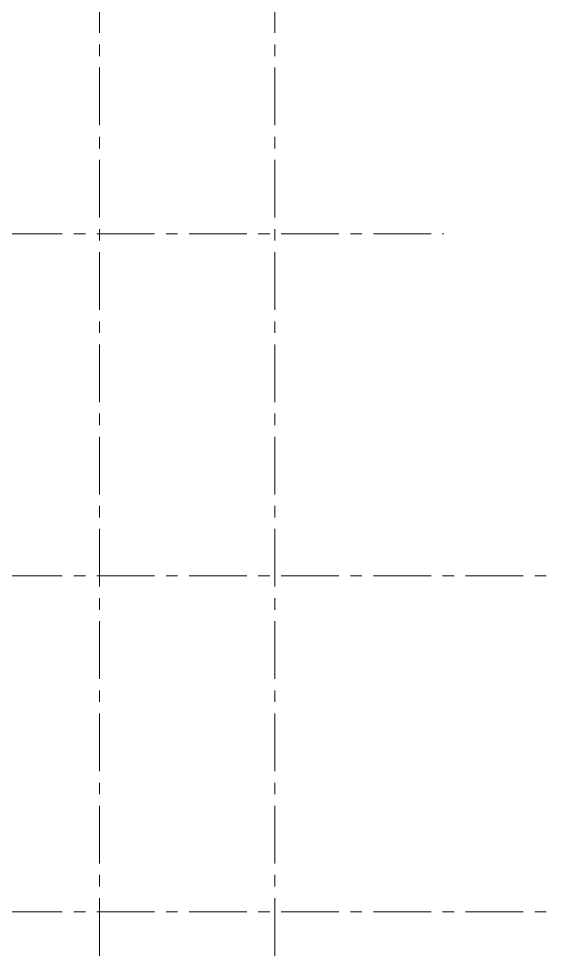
# Model space of a CAD drawing. Header units: millimetres. Extents: x 0 to 1313252738, y -131 to 560100888.
# Drawn here: x 1312579428 to 1312588165, y 560040454 to 560055938 of the extents above; entities that cross this region are included whole.
import ezdxf

# ---------------------------------------------------------------- set-up
doc = ezdxf.new("R2010")
doc.units = ezdxf.units.MM
doc.linetypes.add('CENTERX2', pattern=[101.6, 63.5, -12.7, 12.7, -12.7])
doc.layers.add('001通り芯', color=6, linetype='CENTERX2', lineweight=0)

msp = doc.modelspace()

# ---------------------------------------------------------------- linework, layer by layer
at = {"layer": '001通り芯', "ltscale": 15}
for p, q in [((1312580762.575, 560064275.265), (1312580762.575, 560027783.509)), ((1312583662.575, 560064275.265), (1312583662.575, 560027783.509)), ((1312554811.471, 560052388.068), (1312586453.37, 560052388.068)), ((1312554811.471, 560046738.068), (1312588165.025, 560046738.068)), ((1312554811.471, 560041188.068), (1312588165.025, 560041188.068))]:
    msp.add_line(p, q, dxfattribs=at)

doc.saveas('drawing.dxf')
